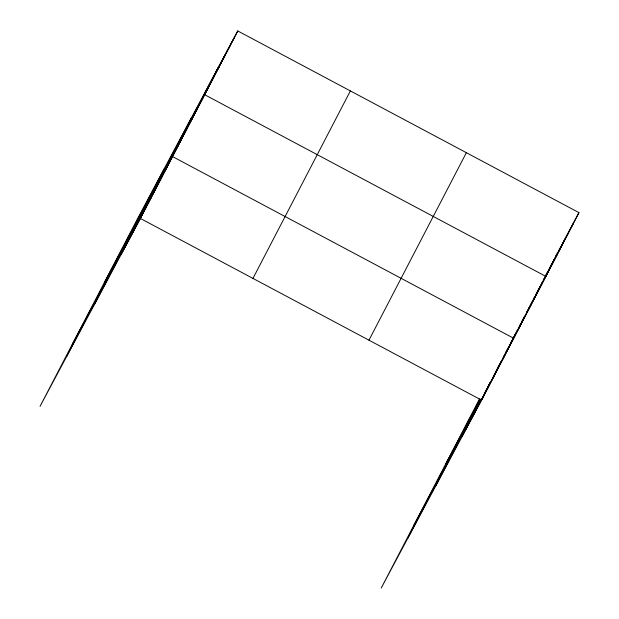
<?xml version="1.0" encoding="UTF-8"?>
<svg xmlns="http://www.w3.org/2000/svg" width="619" height="619" viewBox="0 0 619 619"><rect width="100%" height="100%" fill="white"/><g stroke="black" fill="none" stroke-linecap="round" stroke-linejoin="round"><path stroke-width="0.93" d="M66.736 356.343L164.143 168.855M94.243 304.834L191.65 117.339M120.937 254.835L218.345 67.339M140.374 218.445L237.773 30.95L578.958 212.65L481.559 400.145L140.374 218.445L40.042 406.35L137.441 218.855L237.773 30.95M252.962 278.403L350.369 90.916M368.963 340.187L466.37 152.692M407.921 538.05L479.57 400.137M435.428 486.534L480.785 399.224M462.122 436.534L481.768 398.721M484.267 393.908L485.342 391.85M486.054 390.473L487.13 388.415M487.486 387.726L488.909 384.972M489.273 384.283L490.341 382.225M496.059 371.222L498.914 365.728M500.338 362.974L501.413 360.916M503.556 356.784L504.988 354.037M505.344 353.348L506.412 351.29M506.768 350.602L508.199 347.847M511.41 341.665L510.342 343.723L531.559 303.898M512.13 340.288L514.985 334.786M516.416 332.039L517.484 329.973M519.627 325.849L520.703 323.791M521.415 322.414L522.482 320.348M522.838 319.667L524.27 316.913M528.255 309.245L529.361 307.125M530.096 305.709L531.93 302.165M533.771 298.621L534.878 296.501M535.613 295.085L540.031 286.582M541.13 284.454L542.236 282.334M543.706 279.502L548.457 270.449M545.548 275.958L546.654 273.83M547.018 273.126L547.753 271.71M549.231 268.878L550.33 266.75M551.065 265.334L552.171 263.207M552.906 261.791L554.013 259.663M212.828 77.963L234.098 38.03M207.311 88.587L230.415 45.117M201.786 99.21L224.898 55.741M196.269 109.834L219.374 66.365M190.745 120.465L213.857 76.988M104.325 282.604L208.34 87.612M179.874 141.395L202.87 98.135M174.512 151.709L197.515 108.449M169.157 162.023L192.161 118.763M163.803 172.337L186.799 129.069M160.228 179.208L181.444 139.383M154.874 189.522L177.87 146.254M72.183 344.474L172.515 156.568L513.7 338.276M144.157 210.143L167.153 166.882M138.795 220.457L161.799 177.196M133.441 230.771L156.445 187.503M128.087 241.085L151.082 197.817M122.724 251.391L145.728 208.131M479.516 398.891L381.227 588.05L483.338 396.709M555.529 256.545L557.657 252.738M558.593 250.888L578.958 212.65M551.235 265.056L552.14 263.361M553.046 261.675L557.177 253.744M558.013 252.366L573.442 223.281M549.332 268.909L567.925 233.905M543.815 279.533L562.4 244.528M536.967 292.539L541.037 284.926M541.942 283.231L556.883 255.152M531.45 303.171L532.355 301.476M533.253 299.782L553.2 262.232M445.51 464.304L480.251 399.247M526.436 312.843L547.683 272.863M521.531 322.306L524.216 317.176M526.498 312.997L542.275 283.278M513.917 336.852L516.169 332.62M518.428 328.387L536.913 293.584M505.46 353.24L508.129 348.064M509.073 346.478L526.196 314.212M497.838 367.787L500.098 363.554M502.357 359.322L520.842 324.526M413.368 526.181L480.924 399.665M494.295 374.712L515.488 334.833M488.027 386.72L490.271 382.434M493.003 377.412L510.126 345.147M484.932 392.802L504.771 355.461M476.413 409.035L499.409 365.775M471.051 419.349L494.055 376.081M465.697 429.663L488.701 386.395M204.657 94.699L545.842 276.399"/></g></svg>
